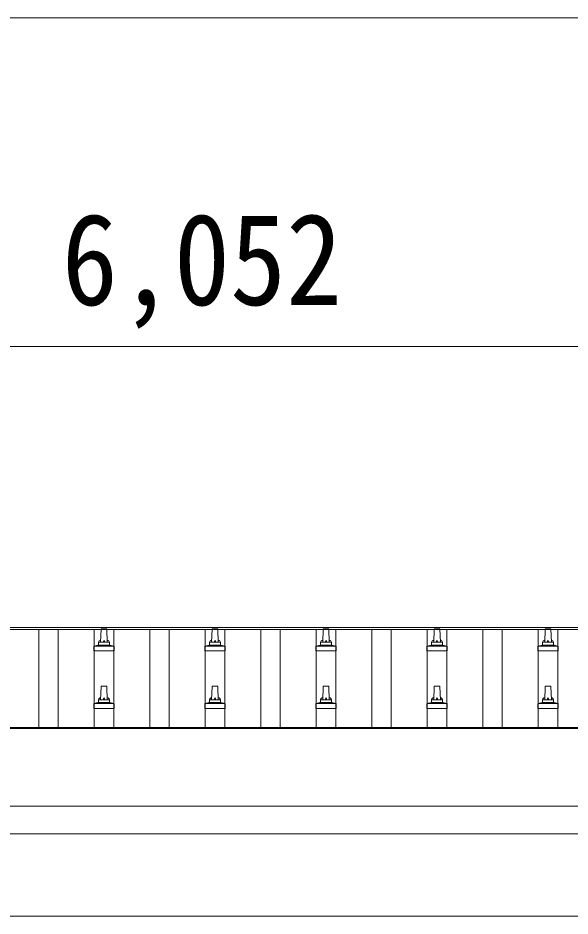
# Model space of a CAD drawing. Units: millimetres at full size, sheet at 1:50; details may follow other scales. Extents: x -14053 to 14053, y -9700 to 9700.
# Drawn here: x -6331 to -5337, y -2108 to -492 of the extents above; entities that cross this region are included whole.
import ezdxf
from ezdxf.enums import TextEntityAlignment as Align

# ---------------------------------------------------------------- set-up
doc = ezdxf.new("R2010")
doc.units = ezdxf.units.MM
doc.header["$LTSCALE"] = 50
for name, color, linetype, lineweight in [('0-1_Defpoints', 4, 'Continuous', 9), ('0-2_TEXT1', 5, 'Continuous', 5), ('0-6_PARTS1', 6, 'Continuous', 9)]:
    doc.layers.add(name, color=color, linetype=linetype, lineweight=lineweight)
doc.styles.add('ＭＳ ゴシック', font='')
doc.styles.get('ＭＳ ゴシック').set_extended_font_data('MS Gothic')

msp = doc.modelspace()

# ---------------------------------------------------------------- linework, layer by layer
at = {"layer": '0-1_Defpoints'}
for p, q in [((-8999.38, -1589.26), (-2998.88, -1589.26)), ((-8999.38, -1592.85), (-2976.38, -1592.85)), ((-8997.38, -1768.87), (-2998.88, -1768.87)), ((-8997.38, -1770.76), (-2976.38, -1770.76)), ((-2998.88, -1910.65), (-8997.38, -1910.65)), ((-8997.38, -1960.47), (-2998.88, -1960.47)), ((-2998.42, -2108.37), (-8881.47, -2108.37))]:
    msp.add_line(p, q, dxfattribs=at)
at = {"layer": '0-2_TEXT1', "color": 4, "lineweight": 9}
for p, q in [((-6293.88, -1768.87), (-6293.88, -1592.85)), ((-6258.88, -1768.87), (-6258.88, -1592.85)), ((-6193.88, -1768.87), (-6193.88, -1592.85)), ((-6158.88, -1768.87), (-6158.88, -1592.85)), ((-6093.88, -1768.87), (-6093.88, -1592.85)), ((-6058.88, -1768.87), (-6058.88, -1592.85)), ((-5993.88, -1768.87), (-5993.88, -1592.85)), ((-5958.88, -1768.87), (-5958.88, -1592.85)), ((-5893.88, -1768.87), (-5893.88, -1592.85)), ((-5858.88, -1768.87), (-5858.88, -1592.85)), ((-5793.88, -1768.87), (-5793.88, -1592.85)), ((-5758.88, -1768.87), (-5758.88, -1592.85)), ((-5693.88, -1768.87), (-5693.88, -1592.85)), ((-5658.88, -1768.87), (-5658.88, -1592.85)), ((-5593.88, -1768.87), (-5593.88, -1592.85)), ((-5558.88, -1768.87), (-5558.88, -1592.85)), ((-5493.88, -1768.87), (-5493.88, -1592.85)), ((-5458.88, -1768.87), (-5458.88, -1592.85)), ((-5393.88, -1768.87), (-5393.88, -1592.85)), ((-5358.88, -1768.87), (-5358.88, -1592.85))]:
    msp.add_line(p, q, dxfattribs=at)
at = {"layer": '0-2_TEXT1'}
for p, q in [((-6182.38, -1615.78), (-6181.65, -1592.25)), ((-6180.65, -1591.28), (-6172.11, -1591.28)), ((-6171.11, -1592.25), (-6170.38, -1615.78)), ((-5982.38, -1615.78), (-5981.65, -1592.25)), ((-5980.65, -1591.28), (-5972.11, -1591.28)), ((-5971.11, -1592.25), (-5970.38, -1615.78)), ((-5782.38, -1615.78), (-5781.65, -1592.25)), ((-5780.65, -1591.28), (-5772.11, -1591.28)), ((-5771.11, -1592.25), (-5770.38, -1615.78)), ((-5582.38, -1615.78), (-5581.65, -1592.25)), ((-5580.65, -1591.28), (-5572.11, -1591.28)), ((-5571.11, -1592.25), (-5570.38, -1615.78)), ((-5382.38, -1615.78), (-5381.65, -1592.25)), ((-5380.65, -1591.28), (-5372.11, -1591.28)), ((-5371.11, -1592.25), (-5370.38, -1615.78)), ((-6186.38, -1619.99), (-6186.38, -1615.78)), ((-6185.38, -1615.78), (-6167.38, -1615.78)), ((-6166.38, -1619.99), (-6166.38, -1615.78)), ((-5986.38, -1619.99), (-5986.38, -1615.78)), ((-5985.38, -1615.78), (-5967.38, -1615.78)), ((-5966.38, -1619.99), (-5966.38, -1615.78)), ((-5786.38, -1619.99), (-5786.38, -1615.78)), ((-5785.38, -1615.78), (-5767.38, -1615.78)), ((-5766.38, -1619.99), (-5766.38, -1615.78)), ((-5586.38, -1619.99), (-5586.38, -1615.78)), ((-5585.38, -1615.78), (-5567.38, -1615.78)), ((-5566.38, -1619.99), (-5566.38, -1615.78)), ((-5386.38, -1619.99), (-5386.38, -1615.78)), ((-5385.38, -1615.78), (-5367.38, -1615.78)), ((-5366.38, -1619.99), (-5366.38, -1615.78)), ((-6194.63, -1631.28), (-6194.63, -1623.56)), ((-6158.13, -1631.28), (-6194.63, -1631.28)), ((-6194.25, -1622.78), (-6158.51, -1622.78)), ((-6193.87, -1622.59), (-6187.14, -1620.96)), ((-6186.76, -1620.78), (-6166, -1620.78)), ((-6158.89, -1622.59), (-6165.62, -1620.96)), ((-6158.13, -1631.28), (-6158.13, -1623.56)), ((-5994.63, -1631.28), (-5994.63, -1623.56)), ((-5958.13, -1631.28), (-5994.63, -1631.28)), ((-5994.25, -1622.78), (-5958.51, -1622.78)), ((-5993.87, -1622.59), (-5987.14, -1620.96)), ((-5986.76, -1620.78), (-5966, -1620.78)), ((-5958.89, -1622.59), (-5965.62, -1620.96)), ((-5958.13, -1631.28), (-5958.13, -1623.56)), ((-5794.63, -1631.28), (-5794.63, -1623.56)), ((-5758.13, -1631.28), (-5794.63, -1631.28)), ((-5794.25, -1622.78), (-5758.51, -1622.78)), ((-5793.87, -1622.59), (-5787.14, -1620.96)), ((-5786.76, -1620.78), (-5766, -1620.78)), ((-5758.89, -1622.59), (-5765.62, -1620.96)), ((-5758.13, -1631.28), (-5758.13, -1623.56)), ((-5594.63, -1631.28), (-5594.63, -1623.56)), ((-5558.13, -1631.28), (-5594.63, -1631.28)), ((-5594.25, -1622.78), (-5558.51, -1622.78)), ((-5593.87, -1622.59), (-5587.14, -1620.96)), ((-5586.76, -1620.78), (-5566, -1620.78)), ((-5558.89, -1622.59), (-5565.62, -1620.96)), ((-5558.13, -1631.28), (-5558.13, -1623.56)), ((-5394.63, -1631.28), (-5394.63, -1623.56)), ((-5358.13, -1631.28), (-5394.63, -1631.28)), ((-5394.25, -1622.78), (-5358.51, -1622.78)), ((-5393.87, -1622.59), (-5387.14, -1620.96)), ((-5386.76, -1620.78), (-5366, -1620.78)), ((-5358.89, -1622.59), (-5365.62, -1620.96)), ((-5358.13, -1631.28), (-5358.13, -1623.56)), ((-6182.38, -1719.11), (-6181.65, -1695.59)), ((-6180.65, -1694.61), (-6172.11, -1694.61)), ((-6171.11, -1695.59), (-6170.38, -1719.11)), ((-5982.38, -1719.11), (-5981.65, -1695.59)), ((-5980.65, -1694.61), (-5972.11, -1694.61)), ((-5971.11, -1695.59), (-5970.38, -1719.11)), ((-5782.38, -1719.11), (-5781.65, -1695.59)), ((-5780.65, -1694.61), (-5772.11, -1694.61)), ((-5771.11, -1695.59), (-5770.38, -1719.11)), ((-5582.38, -1719.11), (-5581.65, -1695.59)), ((-5580.65, -1694.61), (-5572.11, -1694.61)), ((-5571.11, -1695.59), (-5570.38, -1719.11)), ((-5382.38, -1719.11), (-5381.65, -1695.59)), ((-5380.65, -1694.61), (-5372.11, -1694.61)), ((-5371.11, -1695.59), (-5370.38, -1719.11)), ((-6194.63, -1734.61), (-6194.63, -1726.9)), ((-6194.25, -1726.11), (-6158.51, -1726.11)), ((-6193.87, -1725.92), (-6187.14, -1724.29)), ((-6186.76, -1724.11), (-6166, -1724.11)), ((-6186.38, -1723.32), (-6186.38, -1719.11)), ((-6185.38, -1719.11), (-6167.38, -1719.11)), ((-6166.38, -1723.32), (-6166.38, -1719.11)), ((-6158.89, -1725.92), (-6165.62, -1724.29)), ((-6158.13, -1734.61), (-6158.13, -1726.9)), ((-5994.63, -1734.61), (-5994.63, -1726.9)), ((-5994.25, -1726.11), (-5958.51, -1726.11)), ((-5993.87, -1725.92), (-5987.14, -1724.29)), ((-5986.76, -1724.11), (-5966, -1724.11)), ((-5986.38, -1723.32), (-5986.38, -1719.11)), ((-5985.38, -1719.11), (-5967.38, -1719.11)), ((-5966.38, -1723.32), (-5966.38, -1719.11)), ((-5958.89, -1725.92), (-5965.62, -1724.29)), ((-5958.13, -1734.61), (-5958.13, -1726.9)), ((-5794.63, -1734.61), (-5794.63, -1726.9)), ((-5794.25, -1726.11), (-5758.51, -1726.11)), ((-5793.87, -1725.92), (-5787.14, -1724.29)), ((-5786.76, -1724.11), (-5766, -1724.11)), ((-5786.38, -1723.32), (-5786.38, -1719.11)), ((-5785.38, -1719.11), (-5767.38, -1719.11)), ((-5766.38, -1723.32), (-5766.38, -1719.11)), ((-5758.89, -1725.92), (-5765.62, -1724.29)), ((-5758.13, -1734.61), (-5758.13, -1726.9)), ((-5594.63, -1734.61), (-5594.63, -1726.9)), ((-5594.25, -1726.11), (-5558.51, -1726.11)), ((-5593.87, -1725.92), (-5587.14, -1724.29)), ((-5586.76, -1724.11), (-5566, -1724.11)), ((-5586.38, -1723.32), (-5586.38, -1719.11)), ((-5585.38, -1719.11), (-5567.38, -1719.11)), ((-5566.38, -1723.32), (-5566.38, -1719.11)), ((-5558.89, -1725.92), (-5565.62, -1724.29)), ((-5558.13, -1734.61), (-5558.13, -1726.9)), ((-5394.63, -1734.61), (-5394.63, -1726.9)), ((-5394.25, -1726.11), (-5358.51, -1726.11)), ((-5393.87, -1725.92), (-5387.14, -1724.29)), ((-5386.76, -1724.11), (-5366, -1724.11)), ((-5386.38, -1723.32), (-5386.38, -1719.11)), ((-5385.38, -1719.11), (-5367.38, -1719.11)), ((-5366.38, -1723.32), (-5366.38, -1719.11)), ((-5358.89, -1725.92), (-5365.62, -1724.29)), ((-5358.13, -1734.61), (-5358.13, -1726.9)), ((-6158.13, -1734.61), (-6194.63, -1734.61)), ((-5958.13, -1734.61), (-5994.63, -1734.61)), ((-5758.13, -1734.61), (-5794.63, -1734.61)), ((-5558.13, -1734.61), (-5594.63, -1734.61)), ((-5358.13, -1734.61), (-5394.63, -1734.61))]:
    msp.add_line(p, q, dxfattribs=at)
for centre, radius, start, end in [((-6180.65, -1592.28), 1, 90, 178.60509), ((-6172.11, -1592.28), 1, 1.39491, 90), ((-5980.65, -1592.28), 1, 90, 178.60509), ((-5972.11, -1592.28), 1, 1.39491, 90), ((-5780.65, -1592.28), 1, 90, 178.60509), ((-5772.11, -1592.28), 1, 1.39491, 90), ((-5580.65, -1592.28), 1, 90, 178.60509), ((-5572.11, -1592.28), 1, 1.39491, 90), ((-5380.65, -1592.28), 1, 90, 178.60509), ((-5372.11, -1592.28), 1, 1.39491, 90), ((-6182.3, -1616.41), 4.13, 90, 171.17633), ((-6185.38, -1616.78), 1, 90, 180), ((-6173.05, -1615.78), 4.83, 133.60282, 180), ((-6179.71, -1615.78), 4.83, 0, 46.39718), ((-6170.47, -1616.41), 4.13, 8.82367, 90), ((-6167.38, -1616.78), 1, 0, 90), ((-5982.3, -1616.41), 4.13, 90, 171.17633), ((-5985.38, -1616.78), 1, 90, 180), ((-5973.05, -1615.78), 4.83, 133.60282, 180), ((-5979.71, -1615.78), 4.83, 0, 46.39718), ((-5970.47, -1616.41), 4.13, 8.82367, 90), ((-5967.38, -1616.78), 1, 0, 90), ((-5782.3, -1616.41), 4.13, 90, 171.17633), ((-5785.38, -1616.78), 1, 90, 180), ((-5773.05, -1615.78), 4.83, 133.60282, 180), ((-5779.71, -1615.78), 4.83, 0, 46.39718), ((-5770.47, -1616.41), 4.13, 8.82367, 90), ((-5767.38, -1616.78), 1, 0, 90), ((-5582.3, -1616.41), 4.13, 90, 171.17633), ((-5585.38, -1616.78), 1, 90, 180), ((-5573.05, -1615.78), 4.83, 133.60282, 180), ((-5579.71, -1615.78), 4.83, 0, 46.39718), ((-5570.47, -1616.41), 4.13, 8.82367, 90), ((-5567.38, -1616.78), 1, 0, 90), ((-5382.3, -1616.41), 4.13, 90, 171.17633), ((-5385.38, -1616.78), 1, 90, 180), ((-5373.05, -1615.78), 4.83, 133.60282, 180), ((-5379.71, -1615.78), 4.83, 0, 46.39718), ((-5370.47, -1616.41), 4.13, 8.82367, 90), ((-5367.38, -1616.78), 1, 0, 90), ((-6193.63, -1623.56), 1, 103.62699, 180), ((-6187.38, -1619.99), 1, 283.62699, 0), ((-6165.38, -1619.99), 1, 180, 256.37301), ((-6159.13, -1623.56), 1, 0, 76.37301), ((-5993.63, -1623.56), 1, 103.62699, 180), ((-5987.38, -1619.99), 1, 283.62699, 0), ((-5965.38, -1619.99), 1, 180, 256.37301), ((-5959.13, -1623.56), 1, 0, 76.37301), ((-5793.63, -1623.56), 1, 103.62699, 180), ((-5787.38, -1619.99), 1, 283.62699, 0), ((-5765.38, -1619.99), 1, 180, 256.37301), ((-5759.13, -1623.56), 1, 0, 76.37301), ((-5593.63, -1623.56), 1, 103.62699, 180), ((-5587.38, -1619.99), 1, 283.62699, 0), ((-5565.38, -1619.99), 1, 180, 256.37301), ((-5559.13, -1623.56), 1, 0, 76.37301), ((-5393.63, -1623.56), 1, 103.62699, 180), ((-5387.38, -1619.99), 1, 283.62699, 0), ((-5365.38, -1619.99), 1, 180, 256.37301), ((-5359.13, -1623.56), 1, 0, 76.37301), ((-6180.65, -1695.61), 1, 90, 178.60509), ((-6172.11, -1695.61), 1, 1.39491, 90), ((-5980.65, -1695.61), 1, 90, 178.60509), ((-5972.11, -1695.61), 1, 1.39491, 90), ((-5780.65, -1695.61), 1, 90, 178.60509), ((-5772.11, -1695.61), 1, 1.39491, 90), ((-5580.65, -1695.61), 1, 90, 178.60509), ((-5572.11, -1695.61), 1, 1.39491, 90), ((-5380.65, -1695.61), 1, 90, 178.60509), ((-5372.11, -1695.61), 1, 1.39491, 90), ((-6193.63, -1726.9), 1, 103.62699, 180), ((-6187.38, -1723.32), 1, 283.62699, 0), ((-6182.3, -1719.74), 4.13, 90, 171.17633), ((-6185.38, -1720.11), 1, 90, 180), ((-6173.05, -1719.11), 4.83, 133.60282, 180), ((-6179.71, -1719.11), 4.83, 0, 46.39718), ((-6170.47, -1719.74), 4.13, 8.82367, 90), ((-6167.38, -1720.11), 1, 0, 90), ((-6165.38, -1723.32), 1, 180, 256.37301), ((-6159.13, -1726.9), 1, 0, 76.37301), ((-5993.63, -1726.9), 1, 103.62699, 180), ((-5987.38, -1723.32), 1, 283.62699, 0), ((-5982.3, -1719.74), 4.13, 90, 171.17633), ((-5985.38, -1720.11), 1, 90, 180), ((-5973.05, -1719.11), 4.83, 133.60282, 180), ((-5979.71, -1719.11), 4.83, 0, 46.39718), ((-5970.47, -1719.74), 4.13, 8.82367, 90), ((-5967.38, -1720.11), 1, 0, 90), ((-5965.38, -1723.32), 1, 180, 256.37301), ((-5959.13, -1726.9), 1, 0, 76.37301), ((-5793.63, -1726.9), 1, 103.62699, 180), ((-5787.38, -1723.32), 1, 283.62699, 0), ((-5782.3, -1719.74), 4.13, 90, 171.17633), ((-5785.38, -1720.11), 1, 90, 180), ((-5773.05, -1719.11), 4.83, 133.60282, 180), ((-5779.71, -1719.11), 4.83, 0, 46.39718), ((-5770.47, -1719.74), 4.13, 8.82367, 90), ((-5767.38, -1720.11), 1, 0, 90), ((-5765.38, -1723.32), 1, 180, 256.37301), ((-5759.13, -1726.9), 1, 0, 76.37301), ((-5593.63, -1726.9), 1, 103.62699, 180), ((-5587.38, -1723.32), 1, 283.62699, 0), ((-5582.3, -1719.74), 4.13, 90, 171.17633), ((-5585.38, -1720.11), 1, 90, 180), ((-5573.05, -1719.11), 4.83, 133.60282, 180), ((-5579.71, -1719.11), 4.83, 0, 46.39718), ((-5570.47, -1719.74), 4.13, 8.82367, 90), ((-5567.38, -1720.11), 1, 0, 90), ((-5565.38, -1723.32), 1, 180, 256.37301), ((-5559.13, -1726.9), 1, 0, 76.37301), ((-5393.63, -1726.9), 1, 103.62699, 180), ((-5387.38, -1723.32), 1, 283.62699, 0), ((-5382.3, -1719.74), 4.13, 90, 171.17633), ((-5385.38, -1720.11), 1, 90, 180), ((-5373.05, -1719.11), 4.83, 133.60282, 180), ((-5379.71, -1719.11), 4.83, 0, 46.39718), ((-5370.47, -1719.74), 4.13, 8.82367, 90), ((-5367.38, -1720.11), 1, 0, 90), ((-5365.38, -1723.32), 1, 180, 256.37301), ((-5359.13, -1726.9), 1, 0, 76.37301)]:
    msp.add_arc(centre, radius, start, end, dxfattribs=at)
at = {"layer": '0-6_PARTS1'}
for p, q in [((-1124.38, -492.13), (-9028.38, -492.13)), ((-9028.38, -1083.29), (-2976.38, -1083.29))]:
    msp.add_line(p, q, dxfattribs=at)

# ---------------------------------------------------------------- texts
at = {"layer": '0-6_PARTS1', "color": 7, "style": 'ＭＳ ゴシック', "width": 0.9}
msp.add_text('6,052', height=165, dxfattribs=at).set_placement((-6252.38, -1058.29), align=Align.BOTTOM_LEFT)

doc.saveas('drawing.dxf')
